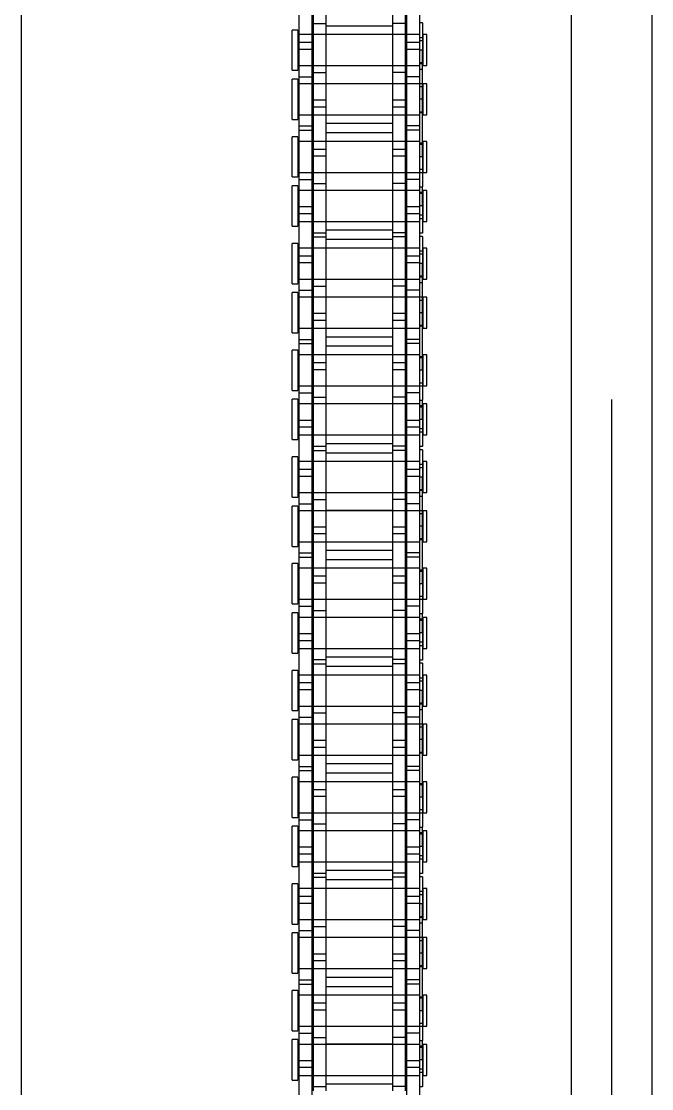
# Model space of a CAD drawing. Header units: metres. Extents: x 0 to 63075, y 0 to 44550.
# Drawn here: x 14109.2 to 14184.2, y 29965.3 to 30092.3 of the extents above; entities that cross this region are included whole.
import ezdxf

# ---------------------------------------------------------------- set-up
doc = ezdxf.new("R2010")
doc.units = ezdxf.units.M
doc.header["$LTSCALE"] = 75
doc.linetypes.add('HIDDEN2', pattern=[4.7625, 3.175, -1.5875])
for name, color, linetype in [('SDM', 7, 'Continuous'), ('SL4', 4, 'Continuous'), ('ST1', 7, 'HIDDEN2')]:
    doc.layers.add(name, color=color, linetype=linetype)

# ---------------------------------------------------------------- blocks, each defined once
blk = doc.blocks.new('A$Cb6dca9d5')
at = {"layer": 'SL4'}
for p, q in [((262.77, 2339.74), (262.77, 3664.71)), ((328.24, 2339.74), (328.24, 3664.71)), ((337.77, 3664.71), (337.77, 2339.74))]:
    blk.add_line(p, q, dxfattribs=at)
at = {"layer": 'ST1'}
for p, q in [((328.24, 2339.74), (328.24, 3664.71)), ((333, 3664.71), (333, 2339.74)), ((297.51, 3352.25), (297.51, 3358.6)), ((299.03, 3352.25), (299.03, 3358.6)), ((306.96, 3352.25), (306.96, 3358.6)), ((308.48, 3352.25), (308.48, 3358.6)), ((295.84, 3345.9), (295.84, 3355)), ((297.36, 3345.9), (297.36, 3355)), ((308.64, 3345.9), (308.64, 3355)), ((310.16, 3345.9), (310.16, 3355)), ((297.51, 3352.25), (299.03, 3352.25)), ((297.51, 3343.16), (297.51, 3352.25)), ((299.03, 3343.16), (299.03, 3352.25)), ((299.03, 3351.97), (306.96, 3351.97)), ((308.48, 3352.25), (306.96, 3352.25)), ((306.96, 3343.16), (306.96, 3352.25)), ((308.48, 3343.16), (308.48, 3352.25)), ((310.49, 3352.31), (310.16, 3352.31)), ((310.49, 3352.31), (310.49, 3349.08)), ((295, 3346.68), (295, 3351.47)), ((295.66, 3351.47), (295, 3351.47)), ((295.66, 3351.47), (295.66, 3346.68)), ((310.16, 3350.92), (295.66, 3350.92)), ((297.36, 3350.92), (295.84, 3350.92)), ((299.03, 3350.92), (297.51, 3350.92)), ((306.96, 3350.92), (299.03, 3350.92)), ((308.48, 3350.92), (306.96, 3350.92)), ((310.16, 3350.92), (308.64, 3350.92)), ((310.53, 3350.55), (310.16, 3350.55)), ((310.53, 3350.92), (310.53, 3347.23)), ((311, 3350.92), (310.53, 3350.92)), ((311, 3347.23), (311, 3350.92)), ((295.84, 3350.01), (297.36, 3350.01)), ((297.36, 3349.15), (295.84, 3349.15)), ((308.64, 3350.01), (310.16, 3350.01)), ((310.16, 3349.15), (308.64, 3349.15)), ((310.49, 3350.18), (310.16, 3350.18)), ((310.49, 3349.08), (310.16, 3349.08)), ((310.49, 3336.38), (310.49, 3349.08)), ((295, 3346.68), (295.66, 3346.68)), ((295.66, 3347.23), (310.16, 3347.23)), ((295.84, 3347.23), (297.36, 3347.23)), ((297.51, 3347.23), (299.03, 3347.23)), ((299.03, 3347.23), (306.96, 3347.23)), ((306.96, 3347.19), (299.03, 3347.19)), ((306.96, 3347.23), (308.48, 3347.23)), ((308.64, 3347.23), (310.16, 3347.23)), ((310.16, 3347.6), (310.53, 3347.6)), ((310.49, 3347.46), (310.16, 3347.46)), ((310.49, 3346.78), (310.16, 3346.78)), ((310.53, 3347.23), (311, 3347.23)), ((295, 3340.83), (295, 3345.63)), ((295.66, 3345.63), (295, 3345.63)), ((295.66, 3345.63), (295.66, 3340.83)), ((295.84, 3345.9), (297.36, 3345.9)), ((295.84, 3339.55), (295.84, 3345.9)), ((297.36, 3339.55), (297.36, 3345.9)), ((297.51, 3346.4), (299.03, 3346.4)), ((308.48, 3346.4), (306.96, 3346.4)), ((310.16, 3345.9), (308.64, 3345.9)), ((308.64, 3339.55), (308.64, 3345.9)), ((310.16, 3339.55), (310.16, 3345.9)), ((310.16, 3345.07), (295.66, 3345.07)), ((297.36, 3345.07), (295.84, 3345.07)), ((299.03, 3345.07), (297.51, 3345.07)), ((299.03, 3345.12), (306.96, 3345.12)), ((306.96, 3345.07), (299.03, 3345.07)), ((308.48, 3345.07), (306.96, 3345.07)), ((310.49, 3345.07), (308.64, 3345.07)), ((310.53, 3344.7), (310.16, 3344.7)), ((310.53, 3345.07), (310.53, 3341.38)), ((311, 3345.07), (310.53, 3345.07)), ((311, 3341.38), (311, 3345.07)), ((297.51, 3342.3), (297.51, 3343.16)), ((297.51, 3343.16), (299.03, 3343.16)), ((299.03, 3342.3), (299.03, 3343.16)), ((306.96, 3342.3), (306.96, 3343.16)), ((306.96, 3343.16), (308.48, 3343.16)), ((308.48, 3342.3), (308.48, 3343.16)), ((310.49, 3343.23), (310.16, 3343.23)), ((295.66, 3341.38), (310.16, 3341.38)), ((295.84, 3341.38), (297.36, 3341.38)), ((297.51, 3333.2), (297.51, 3342.3)), ((299.03, 3342.3), (297.51, 3342.3)), ((297.51, 3341.38), (299.03, 3341.38)), ((299.03, 3333.2), (299.03, 3342.3)), ((299.03, 3341.38), (306.96, 3341.38)), ((306.96, 3333.2), (306.96, 3342.3)), ((308.48, 3342.3), (306.96, 3342.3)), ((306.96, 3341.38), (308.48, 3341.38)), ((308.48, 3333.2), (308.48, 3342.3)), ((308.64, 3341.38), (310.16, 3341.38)), ((310.16, 3341.75), (310.53, 3341.75)), ((310.49, 3341.61), (310.16, 3341.61)), ((310.53, 3341.38), (311, 3341.38)), ((295, 3340.83), (295.66, 3340.83)), ((306.96, 3340.34), (299.03, 3340.34)), ((295.84, 3340.05), (297.36, 3340.05)), ((295.84, 3339.55), (297.36, 3339.55)), ((295.84, 3330.46), (295.84, 3339.55)), ((297.36, 3330.46), (297.36, 3339.55)), ((299.03, 3339.27), (306.96, 3339.27)), ((310.16, 3340.05), (308.64, 3340.05)), ((310.16, 3339.55), (308.64, 3339.55)), ((308.64, 3330.46), (308.64, 3339.55)), ((310.16, 3330.46), (310.16, 3339.55)), ((295, 3333.98), (295, 3338.77)), ((295.66, 3338.77), (295, 3338.77)), ((295.66, 3338.77), (295.66, 3333.98)), ((310.16, 3338.22), (295.66, 3338.22)), ((297.36, 3338.22), (295.84, 3338.22)), ((299.03, 3338.22), (297.51, 3338.22)), ((306.96, 3338.22), (299.03, 3338.22)), ((308.48, 3338.22), (306.96, 3338.22)), ((310.16, 3338.22), (308.64, 3338.22)), ((310.49, 3337.99), (310.16, 3337.99)), ((310.53, 3337.85), (310.16, 3337.85)), ((310.53, 3338.22), (310.53, 3334.53)), ((311, 3338.22), (310.53, 3338.22)), ((311, 3334.53), (311, 3338.22)), ((297.51, 3337.31), (299.03, 3337.31)), ((299.03, 3336.45), (297.51, 3336.45)), ((306.96, 3337.31), (308.48, 3337.31)), ((308.48, 3336.45), (306.96, 3336.45)), ((310.49, 3336.38), (310.16, 3336.38)), ((310.49, 3336.38), (310.49, 3332.82)), ((295, 3333.98), (295.66, 3333.98)), ((295.66, 3334.53), (310.16, 3334.53)), ((295.84, 3334.53), (297.36, 3334.53)), ((297.51, 3334.53), (299.03, 3334.53)), ((299.03, 3334.53), (306.96, 3334.53)), ((306.96, 3334.49), (299.03, 3334.49)), ((306.96, 3334.53), (308.48, 3334.53)), ((308.64, 3334.53), (310.49, 3334.53)), ((310.16, 3334.9), (310.53, 3334.9)), ((310.53, 3334.53), (311, 3334.53)), ((295, 3328.13), (295, 3332.93)), ((295.66, 3332.93), (295, 3332.93)), ((295.66, 3332.93), (295.66, 3328.13)), ((295.84, 3333.7), (297.36, 3333.7)), ((297.51, 3333.2), (299.03, 3333.2)), ((297.51, 3326.85), (297.51, 3333.2)), ((299.03, 3326.85), (299.03, 3333.2)), ((308.48, 3333.2), (306.96, 3333.2)), ((306.96, 3326.85), (306.96, 3333.2)), ((308.48, 3326.85), (308.48, 3333.2)), ((310.16, 3333.7), (308.64, 3333.7)), ((310.16, 3332.82), (310.49, 3332.82)), ((310.49, 3330.53), (310.49, 3332.82)), ((310.16, 3332.37), (295.66, 3332.37)), ((297.36, 3332.37), (295.84, 3332.37)), ((299.03, 3332.37), (297.51, 3332.37)), ((299.03, 3332.42), (306.96, 3332.42)), ((306.96, 3332.37), (299.03, 3332.37)), ((308.48, 3332.37), (306.96, 3332.37)), ((310.16, 3332.37), (308.64, 3332.37)), ((310.49, 3332.15), (310.16, 3332.15)), ((310.53, 3332), (310.16, 3332)), ((310.53, 3332.37), (310.53, 3328.68)), ((311, 3332.37), (310.53, 3332.37)), ((311, 3328.68), (311, 3332.37)), ((295.84, 3329.6), (295.84, 3330.46)), ((295.84, 3330.46), (297.36, 3330.46)), ((297.36, 3329.6), (297.36, 3330.46)), ((308.64, 3329.6), (308.64, 3330.46)), ((308.64, 3330.46), (310.16, 3330.46)), ((310.49, 3330.53), (310.16, 3330.53)), ((310.16, 3329.6), (310.16, 3330.46)), ((310.49, 3330.53), (310.49, 3327.3)), ((295.66, 3328.68), (310.16, 3328.68)), ((295.84, 3320.5), (295.84, 3329.6)), ((297.36, 3329.6), (295.84, 3329.6)), ((295.84, 3328.68), (297.36, 3328.68)), ((297.36, 3320.5), (297.36, 3329.6)), ((297.51, 3328.68), (299.03, 3328.68)), ((299.03, 3328.68), (306.96, 3328.68)), ((306.96, 3328.68), (308.48, 3328.68)), ((308.64, 3320.5), (308.64, 3329.6)), ((310.16, 3329.6), (308.64, 3329.6)), ((308.64, 3328.68), (310.16, 3328.68)), ((310.16, 3320.5), (310.16, 3329.6)), ((310.49, 3329.42), (310.16, 3329.42)), ((310.16, 3329.05), (310.53, 3329.05)), ((310.53, 3328.68), (311, 3328.68)), ((295, 3328.13), (295.66, 3328.13)), ((306.96, 3327.64), (299.03, 3327.64)), ((297.51, 3327.35), (299.03, 3327.35)), ((297.51, 3326.85), (299.03, 3326.85)), ((297.51, 3317.76), (297.51, 3326.85)), ((299.03, 3317.76), (299.03, 3326.85)), ((299.03, 3326.57), (306.96, 3326.57)), ((308.48, 3327.35), (306.96, 3327.35)), ((308.48, 3326.85), (306.96, 3326.85)), ((306.96, 3317.76), (306.96, 3326.85)), ((308.48, 3317.76), (308.48, 3326.85)), ((310.49, 3327.3), (310.16, 3327.3)), ((310.49, 3326.91), (310.16, 3326.91)), ((310.49, 3326.91), (310.49, 3323.68)), ((295, 3321.28), (295, 3326.07)), ((295.66, 3326.07), (295, 3326.07)), ((295.66, 3326.07), (295.66, 3321.28)), ((310.16, 3325.52), (295.66, 3325.52)), ((297.36, 3325.52), (295.84, 3325.52)), ((299.03, 3325.52), (297.51, 3325.52)), ((306.96, 3325.52), (299.03, 3325.52)), ((308.48, 3325.52), (306.96, 3325.52)), ((310.16, 3325.52), (308.64, 3325.52)), ((310.53, 3325.15), (310.16, 3325.15)), ((310.53, 3325.52), (310.53, 3321.83)), ((311, 3325.52), (310.53, 3325.52)), ((311, 3321.83), (311, 3325.52)), ((295.84, 3324.61), (297.36, 3324.61)), ((297.36, 3323.75), (295.84, 3323.75)), ((308.64, 3324.61), (310.16, 3324.61)), ((310.16, 3323.75), (308.64, 3323.75)), ((310.49, 3324.78), (310.16, 3324.78)), ((310.49, 3323.68), (310.16, 3323.68)), ((310.49, 3310.98), (310.49, 3323.68)), ((295, 3321.28), (295.66, 3321.28)), ((295.66, 3321.83), (310.16, 3321.83)), ((295.84, 3321.83), (297.36, 3321.83)), ((297.51, 3321.83), (299.03, 3321.83)), ((299.03, 3321.83), (306.96, 3321.83)), ((306.96, 3321.79), (299.03, 3321.79)), ((306.96, 3321.83), (308.48, 3321.83)), ((308.64, 3321.83), (310.16, 3321.83)), ((310.16, 3322.2), (310.53, 3322.2)), ((310.49, 3322.06), (310.16, 3322.06)), ((310.49, 3321.38), (310.16, 3321.38)), ((310.53, 3321.83), (311, 3321.83)), ((295, 3315.43), (295, 3320.23)), ((295.66, 3320.23), (295, 3320.23)), ((295.66, 3320.23), (295.66, 3315.43)), ((295.84, 3320.5), (297.36, 3320.5)), ((295.84, 3314.15), (295.84, 3320.5)), ((297.36, 3314.15), (297.36, 3320.5)), ((297.51, 3321), (299.03, 3321)), ((308.48, 3321), (306.96, 3321)), ((310.16, 3320.5), (308.64, 3320.5)), ((308.64, 3314.15), (308.64, 3320.5)), ((310.16, 3314.15), (310.16, 3320.5)), ((310.16, 3319.67), (295.66, 3319.67)), ((297.36, 3319.67), (295.84, 3319.67)), ((299.03, 3319.67), (297.51, 3319.67)), ((299.03, 3319.72), (306.96, 3319.72)), ((306.96, 3319.67), (299.03, 3319.67)), ((308.48, 3319.67), (306.96, 3319.67)), ((310.49, 3319.67), (308.64, 3319.67)), ((310.53, 3319.3), (310.16, 3319.3)), ((310.53, 3319.67), (310.53, 3315.98)), ((311, 3319.67), (310.53, 3319.67)), ((311, 3315.98), (311, 3319.67)), ((297.51, 3316.9), (297.51, 3317.76)), ((297.51, 3317.76), (299.03, 3317.76)), ((299.03, 3316.9), (299.03, 3317.76)), ((306.96, 3316.9), (306.96, 3317.76)), ((306.96, 3317.76), (308.48, 3317.76)), ((308.48, 3316.9), (308.48, 3317.76)), ((310.49, 3317.83), (310.16, 3317.83)), ((295.66, 3315.98), (310.16, 3315.98)), ((295.84, 3315.98), (297.36, 3315.98)), ((297.51, 3307.8), (297.51, 3316.9)), ((299.03, 3316.9), (297.51, 3316.9)), ((297.51, 3315.98), (299.03, 3315.98)), ((299.03, 3307.8), (299.03, 3316.9)), ((299.03, 3315.98), (306.96, 3315.98)), ((306.96, 3307.8), (306.96, 3316.9)), ((308.48, 3316.9), (306.96, 3316.9)), ((306.96, 3315.98), (308.48, 3315.98)), ((308.48, 3307.8), (308.48, 3316.9)), ((308.64, 3315.98), (310.16, 3315.98)), ((310.16, 3316.35), (310.53, 3316.35)), ((310.49, 3316.21), (310.16, 3316.21)), ((310.53, 3315.98), (311, 3315.98)), ((295, 3315.43), (295.66, 3315.43)), ((306.96, 3314.94), (299.03, 3314.94)), ((295.84, 3314.65), (297.36, 3314.65)), ((295.84, 3314.15), (297.36, 3314.15)), ((295.84, 3305.06), (295.84, 3314.15)), ((297.36, 3305.06), (297.36, 3314.15)), ((299.03, 3313.87), (306.96, 3313.87)), ((310.16, 3314.65), (308.64, 3314.65)), ((310.16, 3314.15), (308.64, 3314.15)), ((308.64, 3305.06), (308.64, 3314.15)), ((310.16, 3305.06), (310.16, 3314.15)), ((295, 3308.58), (295, 3313.37)), ((295.66, 3313.37), (295, 3313.37)), ((295.66, 3313.37), (295.66, 3308.58)), ((310.16, 3312.82), (295.66, 3312.82)), ((297.36, 3312.82), (295.84, 3312.82)), ((299.03, 3312.82), (297.51, 3312.82)), ((306.96, 3312.82), (299.03, 3312.82)), ((308.48, 3312.82), (306.96, 3312.82)), ((310.16, 3312.82), (308.64, 3312.82)), ((310.49, 3312.59), (310.16, 3312.59)), ((310.53, 3312.45), (310.16, 3312.45)), ((310.53, 3312.82), (310.53, 3309.13)), ((311, 3312.82), (310.53, 3312.82)), ((311, 3309.13), (311, 3312.82)), ((297.51, 3311.91), (299.03, 3311.91)), ((299.03, 3311.05), (297.51, 3311.05)), ((306.96, 3311.91), (308.48, 3311.91)), ((308.48, 3311.05), (306.96, 3311.05)), ((310.49, 3310.98), (310.16, 3310.98)), ((310.49, 3310.98), (310.49, 3307.42)), ((295, 3308.58), (295.66, 3308.58)), ((295.66, 3309.13), (310.16, 3309.13)), ((295.84, 3309.13), (297.36, 3309.13)), ((297.51, 3309.13), (299.03, 3309.13)), ((299.03, 3309.13), (306.96, 3309.13)), ((306.96, 3309.09), (299.03, 3309.09)), ((306.96, 3309.13), (308.48, 3309.13)), ((308.64, 3309.13), (310.49, 3309.13)), ((310.16, 3309.5), (310.53, 3309.5)), ((310.53, 3309.13), (311, 3309.13)), ((295, 3302.73), (295, 3307.53)), ((295.66, 3307.53), (295, 3307.53)), ((295.66, 3307.53), (295.66, 3302.73)), ((295.84, 3308.3), (297.36, 3308.3)), ((297.51, 3307.8), (299.03, 3307.8)), ((297.51, 3301.45), (297.51, 3307.8)), ((299.03, 3301.45), (299.03, 3307.8)), ((308.48, 3307.8), (306.96, 3307.8)), ((306.96, 3301.45), (306.96, 3307.8)), ((308.48, 3301.45), (308.48, 3307.8)), ((310.16, 3308.3), (308.64, 3308.3)), ((310.16, 3307.42), (310.49, 3307.42)), ((310.49, 3305.13), (310.49, 3307.42)), ((310.16, 3306.97), (295.66, 3306.97)), ((297.36, 3306.97), (295.84, 3306.97)), ((299.03, 3306.97), (297.51, 3306.97)), ((299.03, 3307.02), (306.96, 3307.02)), ((306.96, 3306.97), (299.03, 3306.97)), ((308.48, 3306.97), (306.96, 3306.97)), ((310.16, 3306.97), (308.64, 3306.97)), ((310.49, 3306.75), (310.16, 3306.75)), ((310.53, 3306.6), (310.16, 3306.6)), ((310.53, 3306.97), (310.53, 3303.28)), ((311, 3306.97), (310.53, 3306.97)), ((311, 3303.28), (311, 3306.97)), ((295.84, 3304.2), (295.84, 3305.06)), ((295.84, 3305.06), (297.36, 3305.06)), ((297.36, 3304.2), (297.36, 3305.06)), ((308.64, 3304.2), (308.64, 3305.06)), ((308.64, 3305.06), (310.16, 3305.06)), ((310.49, 3305.13), (310.16, 3305.13)), ((310.16, 3304.2), (310.16, 3305.06)), ((310.49, 3305.13), (310.49, 3301.9)), ((295.66, 3303.28), (310.16, 3303.28)), ((295.84, 3295.1), (295.84, 3304.2)), ((297.36, 3304.2), (295.84, 3304.2)), ((295.84, 3303.28), (297.36, 3303.28)), ((297.36, 3295.1), (297.36, 3304.2)), ((297.51, 3303.28), (299.03, 3303.28)), ((299.03, 3303.28), (306.96, 3303.28)), ((306.96, 3303.28), (308.48, 3303.28)), ((308.64, 3295.1), (308.64, 3304.2)), ((310.16, 3304.2), (308.64, 3304.2)), ((308.64, 3303.28), (310.16, 3303.28)), ((310.16, 3295.1), (310.16, 3304.2)), ((310.49, 3304.02), (310.16, 3304.02)), ((310.16, 3303.65), (310.53, 3303.65)), ((310.53, 3303.28), (311, 3303.28)), ((295, 3302.73), (295.66, 3302.73)), ((306.96, 3302.24), (299.03, 3302.24)), ((297.51, 3301.95), (299.03, 3301.95)), ((297.51, 3301.45), (299.03, 3301.45)), ((297.51, 3292.36), (297.51, 3301.45)), ((299.03, 3292.36), (299.03, 3301.45)), ((299.03, 3301.17), (306.96, 3301.17)), ((308.48, 3301.95), (306.96, 3301.95)), ((308.48, 3301.45), (306.96, 3301.45)), ((306.96, 3292.36), (306.96, 3301.45)), ((308.48, 3292.36), (308.48, 3301.45)), ((310.49, 3301.9), (310.16, 3301.9)), ((310.49, 3301.51), (310.16, 3301.51)), ((310.49, 3301.51), (310.49, 3298.28)), ((295, 3295.88), (295, 3300.67)), ((295.66, 3300.67), (295, 3300.67)), ((295.66, 3300.67), (295.66, 3295.88)), ((310.16, 3300.12), (295.66, 3300.12)), ((297.36, 3300.12), (295.84, 3300.12)), ((299.03, 3300.12), (297.51, 3300.12)), ((306.96, 3300.12), (299.03, 3300.12)), ((308.48, 3300.12), (306.96, 3300.12)), ((310.16, 3300.12), (308.64, 3300.12)), ((310.53, 3299.75), (310.16, 3299.75)), ((310.53, 3300.12), (310.53, 3296.43)), ((311, 3300.12), (310.53, 3300.12)), ((311, 3296.43), (311, 3300.12)), ((295.84, 3299.21), (297.36, 3299.21)), ((297.36, 3298.35), (295.84, 3298.35)), ((308.64, 3299.21), (310.16, 3299.21)), ((310.16, 3298.35), (308.64, 3298.35)), ((310.49, 3299.38), (310.16, 3299.38)), ((310.49, 3298.28), (310.16, 3298.28)), ((310.49, 3285.58), (310.49, 3298.28)), ((295, 3295.88), (295.66, 3295.88)), ((295.66, 3296.43), (310.16, 3296.43)), ((295.84, 3296.43), (297.36, 3296.43)), ((297.51, 3296.43), (299.03, 3296.43)), ((299.03, 3296.43), (306.96, 3296.43)), ((306.96, 3296.39), (299.03, 3296.39)), ((306.96, 3296.43), (308.48, 3296.43)), ((308.64, 3296.43), (310.16, 3296.43)), ((310.16, 3296.8), (310.53, 3296.8)), ((310.49, 3296.66), (310.16, 3296.66)), ((310.49, 3295.98), (310.16, 3295.98)), ((310.53, 3296.43), (311, 3296.43)), ((295, 3290.03), (295, 3294.83)), ((295.66, 3294.83), (295, 3294.83)), ((295.66, 3294.83), (295.66, 3290.03)), ((295.84, 3295.1), (297.36, 3295.1)), ((295.84, 3288.75), (295.84, 3295.1)), ((297.36, 3288.75), (297.36, 3295.1)), ((297.51, 3295.6), (299.03, 3295.6)), ((308.48, 3295.6), (306.96, 3295.6)), ((310.16, 3295.1), (308.64, 3295.1)), ((308.64, 3288.75), (308.64, 3295.1)), ((310.16, 3288.75), (310.16, 3295.1)), ((310.16, 3294.27), (295.66, 3294.27)), ((297.36, 3294.27), (295.84, 3294.27)), ((299.03, 3294.27), (297.51, 3294.27)), ((299.03, 3294.32), (306.96, 3294.32)), ((306.96, 3294.27), (299.03, 3294.27)), ((308.48, 3294.27), (306.96, 3294.27)), ((310.49, 3294.27), (308.64, 3294.27)), ((310.53, 3293.9), (310.16, 3293.9)), ((310.53, 3294.27), (310.53, 3290.58)), ((311, 3294.27), (310.53, 3294.27)), ((311, 3290.58), (311, 3294.27)), ((297.51, 3291.5), (297.51, 3292.36)), ((297.51, 3292.36), (299.03, 3292.36)), ((299.03, 3291.5), (299.03, 3292.36)), ((306.96, 3291.5), (306.96, 3292.36)), ((306.96, 3292.36), (308.48, 3292.36)), ((308.48, 3291.5), (308.48, 3292.36)), ((310.49, 3292.43), (310.16, 3292.43)), ((295.66, 3290.58), (310.16, 3290.58)), ((295.84, 3290.58), (297.36, 3290.58)), ((297.51, 3282.4), (297.51, 3291.5)), ((299.03, 3291.5), (297.51, 3291.5)), ((297.51, 3290.58), (299.03, 3290.58)), ((299.03, 3282.4), (299.03, 3291.5)), ((299.03, 3290.58), (306.96, 3290.58)), ((306.96, 3282.4), (306.96, 3291.5)), ((308.48, 3291.5), (306.96, 3291.5)), ((306.96, 3290.58), (308.48, 3290.58)), ((308.48, 3282.4), (308.48, 3291.5)), ((308.64, 3290.58), (310.16, 3290.58)), ((310.16, 3290.95), (310.53, 3290.95)), ((310.49, 3290.81), (310.16, 3290.81)), ((310.53, 3290.58), (311, 3290.58)), ((295, 3290.03), (295.66, 3290.03)), ((306.96, 3289.54), (299.03, 3289.54)), ((295.84, 3289.25), (297.36, 3289.25)), ((295.84, 3288.75), (297.36, 3288.75)), ((295.84, 3279.66), (295.84, 3288.75)), ((297.36, 3279.66), (297.36, 3288.75)), ((299.03, 3288.47), (306.96, 3288.47)), ((310.16, 3289.25), (308.64, 3289.25)), ((310.16, 3288.75), (308.64, 3288.75)), ((308.64, 3279.66), (308.64, 3288.75)), ((310.16, 3279.66), (310.16, 3288.75)), ((295, 3283.18), (295, 3287.97)), ((295.66, 3287.97), (295, 3287.97)), ((295.66, 3287.97), (295.66, 3283.18)), ((310.16, 3287.42), (295.66, 3287.42)), ((297.36, 3287.42), (295.84, 3287.42)), ((299.03, 3287.42), (297.51, 3287.42)), ((306.96, 3287.42), (299.03, 3287.42)), ((308.48, 3287.42), (306.96, 3287.42)), ((310.16, 3287.42), (308.64, 3287.42)), ((310.49, 3287.19), (310.16, 3287.19)), ((310.53, 3287.05), (310.16, 3287.05)), ((310.53, 3287.42), (310.53, 3283.73)), ((311, 3287.42), (310.53, 3287.42)), ((311, 3283.73), (311, 3287.42)), ((297.51, 3286.51), (299.03, 3286.51)), ((299.03, 3285.65), (297.51, 3285.65)), ((306.96, 3286.51), (308.48, 3286.51)), ((308.48, 3285.65), (306.96, 3285.65)), ((310.49, 3285.58), (310.16, 3285.58)), ((310.49, 3285.58), (310.49, 3282.02)), ((295, 3283.18), (295.66, 3283.18)), ((295.66, 3283.73), (310.16, 3283.73)), ((295.84, 3283.73), (297.36, 3283.73)), ((297.51, 3283.73), (299.03, 3283.73)), ((299.03, 3283.73), (306.96, 3283.73)), ((306.96, 3283.69), (299.03, 3283.69)), ((306.96, 3283.73), (308.48, 3283.73)), ((308.64, 3283.73), (310.49, 3283.73)), ((310.16, 3284.1), (310.53, 3284.1)), ((310.53, 3283.73), (311, 3283.73)), ((295, 3277.33), (295, 3282.13)), ((295.66, 3282.13), (295, 3282.13)), ((295.66, 3282.13), (295.66, 3277.33)), ((295.84, 3282.9), (297.36, 3282.9)), ((297.51, 3282.4), (299.03, 3282.4)), ((297.51, 3276.05), (297.51, 3282.4)), ((299.03, 3276.05), (299.03, 3282.4)), ((308.48, 3282.4), (306.96, 3282.4)), ((306.96, 3276.05), (306.96, 3282.4)), ((308.48, 3276.05), (308.48, 3282.4)), ((310.16, 3282.9), (308.64, 3282.9)), ((310.16, 3282.02), (310.49, 3282.02)), ((310.49, 3279.73), (310.49, 3282.02)), ((310.16, 3281.57), (295.66, 3281.57)), ((297.36, 3281.57), (295.84, 3281.57)), ((299.03, 3281.57), (297.51, 3281.57)), ((299.03, 3281.62), (306.96, 3281.62)), ((306.96, 3281.57), (299.03, 3281.57)), ((308.48, 3281.57), (306.96, 3281.57)), ((310.16, 3281.57), (308.64, 3281.57)), ((310.49, 3281.35), (310.16, 3281.35)), ((310.53, 3281.2), (310.16, 3281.2)), ((310.53, 3281.57), (310.53, 3277.88)), ((311, 3281.57), (310.53, 3281.57)), ((311, 3277.88), (311, 3281.57)), ((295.84, 3278.8), (295.84, 3279.66)), ((295.84, 3279.66), (297.36, 3279.66)), ((297.36, 3278.8), (297.36, 3279.66)), ((308.64, 3278.8), (308.64, 3279.66)), ((308.64, 3279.66), (310.16, 3279.66)), ((310.49, 3279.73), (310.16, 3279.73)), ((310.16, 3278.8), (310.16, 3279.66)), ((310.49, 3279.73), (310.49, 3276.5)), ((295.66, 3277.88), (310.16, 3277.88)), ((295.84, 3269.7), (295.84, 3278.8)), ((297.36, 3278.8), (295.84, 3278.8)), ((295.84, 3277.88), (297.36, 3277.88)), ((297.36, 3269.7), (297.36, 3278.8)), ((297.51, 3277.88), (299.03, 3277.88)), ((299.03, 3277.88), (306.96, 3277.88)), ((306.96, 3277.88), (308.48, 3277.88)), ((308.64, 3269.7), (308.64, 3278.8)), ((310.16, 3278.8), (308.64, 3278.8)), ((308.64, 3277.88), (310.16, 3277.88)), ((310.16, 3269.7), (310.16, 3278.8)), ((310.49, 3278.62), (310.16, 3278.62)), ((310.16, 3278.25), (310.53, 3278.25)), ((310.53, 3277.88), (311, 3277.88)), ((295, 3277.33), (295.66, 3277.33)), ((306.96, 3276.84), (299.03, 3276.84)), ((297.51, 3276.55), (299.03, 3276.55)), ((297.51, 3276.05), (299.03, 3276.05)), ((297.51, 3266.96), (297.51, 3276.05)), ((299.03, 3266.96), (299.03, 3276.05)), ((299.03, 3275.77), (306.96, 3275.77)), ((308.48, 3276.55), (306.96, 3276.55)), ((308.48, 3276.05), (306.96, 3276.05)), ((306.96, 3266.96), (306.96, 3276.05)), ((308.48, 3266.96), (308.48, 3276.05)), ((310.49, 3276.5), (310.16, 3276.5)), ((310.49, 3276.11), (310.16, 3276.11)), ((310.49, 3276.11), (310.49, 3272.88)), ((295, 3270.48), (295, 3275.27)), ((295.66, 3275.27), (295, 3275.27)), ((295.66, 3275.27), (295.66, 3270.48)), ((310.16, 3274.72), (295.66, 3274.72)), ((297.36, 3274.72), (295.84, 3274.72)), ((299.03, 3274.72), (297.51, 3274.72)), ((306.96, 3274.72), (299.03, 3274.72)), ((308.48, 3274.72), (306.96, 3274.72)), ((310.16, 3274.72), (308.64, 3274.72)), ((310.53, 3274.35), (310.16, 3274.35)), ((310.53, 3274.72), (310.53, 3271.03)), ((311, 3274.72), (310.53, 3274.72)), ((311, 3271.03), (311, 3274.72)), ((295.84, 3273.81), (297.36, 3273.81)), ((297.36, 3272.95), (295.84, 3272.95)), ((308.64, 3273.81), (310.16, 3273.81)), ((310.16, 3272.95), (308.64, 3272.95)), ((310.49, 3273.98), (310.16, 3273.98)), ((310.49, 3272.88), (310.16, 3272.88)), ((310.49, 3260.18), (310.49, 3272.88)), ((295, 3270.48), (295.66, 3270.48)), ((295.66, 3271.03), (310.16, 3271.03)), ((295.84, 3271.03), (297.36, 3271.03)), ((297.51, 3271.03), (299.03, 3271.03)), ((299.03, 3271.03), (306.96, 3271.03)), ((306.96, 3270.99), (299.03, 3270.99)), ((306.96, 3271.03), (308.48, 3271.03)), ((308.64, 3271.03), (310.16, 3271.03)), ((310.16, 3271.4), (310.53, 3271.4)), ((310.49, 3271.26), (310.16, 3271.26)), ((310.49, 3270.58), (310.16, 3270.58)), ((310.53, 3271.03), (311, 3271.03)), ((295, 3264.63), (295, 3269.43)), ((295.66, 3269.43), (295, 3269.43)), ((295.66, 3269.43), (295.66, 3264.63)), ((295.84, 3269.7), (297.36, 3269.7)), ((295.84, 3263.35), (295.84, 3269.7)), ((297.36, 3263.35), (297.36, 3269.7)), ((297.51, 3270.2), (299.03, 3270.2)), ((308.48, 3270.2), (306.96, 3270.2)), ((310.16, 3269.7), (308.64, 3269.7)), ((308.64, 3263.35), (308.64, 3269.7)), ((310.16, 3263.35), (310.16, 3269.7)), ((310.16, 3268.87), (295.66, 3268.87)), ((297.36, 3268.87), (295.84, 3268.87)), ((299.03, 3268.87), (297.51, 3268.87)), ((299.03, 3268.92), (306.96, 3268.92)), ((306.96, 3268.87), (299.03, 3268.87)), ((308.48, 3268.87), (306.96, 3268.87)), ((310.49, 3268.87), (308.64, 3268.87)), ((310.53, 3268.5), (310.16, 3268.5)), ((310.53, 3268.87), (310.53, 3265.18)), ((311, 3268.87), (310.53, 3268.87)), ((311, 3265.18), (311, 3268.87)), ((297.51, 3266.1), (297.51, 3266.96)), ((297.51, 3266.96), (299.03, 3266.96)), ((299.03, 3266.1), (299.03, 3266.96)), ((306.96, 3266.1), (306.96, 3266.96)), ((306.96, 3266.96), (308.48, 3266.96)), ((308.48, 3266.1), (308.48, 3266.96)), ((310.49, 3267.03), (310.16, 3267.03)), ((295.66, 3265.18), (310.16, 3265.18)), ((295.84, 3265.18), (297.36, 3265.18)), ((297.51, 3257), (297.51, 3266.1)), ((299.03, 3266.1), (297.51, 3266.1)), ((297.51, 3265.18), (299.03, 3265.18)), ((299.03, 3257), (299.03, 3266.1)), ((299.03, 3265.18), (306.96, 3265.18)), ((306.96, 3257), (306.96, 3266.1)), ((308.48, 3266.1), (306.96, 3266.1)), ((306.96, 3265.18), (308.48, 3265.18)), ((308.48, 3257), (308.48, 3266.1)), ((308.64, 3265.18), (310.16, 3265.18)), ((310.16, 3265.55), (310.53, 3265.55)), ((310.49, 3265.41), (310.16, 3265.41)), ((310.53, 3265.18), (311, 3265.18)), ((295, 3264.63), (295.66, 3264.63)), ((306.96, 3264.14), (299.03, 3264.14)), ((295.84, 3263.85), (297.36, 3263.85)), ((295.84, 3263.35), (297.36, 3263.35)), ((295.84, 3254.26), (295.84, 3263.35)), ((297.36, 3254.26), (297.36, 3263.35)), ((299.03, 3263.07), (306.96, 3263.07)), ((310.16, 3263.85), (308.64, 3263.85)), ((310.16, 3263.35), (308.64, 3263.35)), ((308.64, 3254.26), (308.64, 3263.35)), ((310.16, 3254.26), (310.16, 3263.35)), ((295, 3257.78), (295, 3262.57)), ((295.66, 3262.57), (295, 3262.57)), ((295.66, 3262.57), (295.66, 3257.78)), ((310.16, 3262.02), (295.66, 3262.02)), ((297.36, 3262.02), (295.84, 3262.02)), ((299.03, 3262.02), (297.51, 3262.02)), ((306.96, 3262.02), (299.03, 3262.02)), ((308.48, 3262.02), (306.96, 3262.02)), ((310.16, 3262.02), (308.64, 3262.02)), ((310.49, 3261.79), (310.16, 3261.79)), ((310.53, 3261.65), (310.16, 3261.65)), ((310.53, 3262.02), (310.53, 3258.33)), ((311, 3262.02), (310.53, 3262.02)), ((311, 3258.33), (311, 3262.02)), ((297.51, 3261.11), (299.03, 3261.11)), ((299.03, 3260.25), (297.51, 3260.25)), ((306.96, 3261.11), (308.48, 3261.11)), ((308.48, 3260.25), (306.96, 3260.25)), ((310.49, 3260.18), (310.16, 3260.18)), ((310.49, 3260.18), (310.49, 3256.62)), ((295, 3257.78), (295.66, 3257.78)), ((295.66, 3258.33), (310.16, 3258.33)), ((295.84, 3258.33), (297.36, 3258.33)), ((297.51, 3258.33), (299.03, 3258.33)), ((299.03, 3258.33), (306.96, 3258.33)), ((306.96, 3258.29), (299.03, 3258.29)), ((306.96, 3258.33), (308.48, 3258.33)), ((308.64, 3258.33), (310.49, 3258.33)), ((310.16, 3258.7), (310.53, 3258.7)), ((310.53, 3258.33), (311, 3258.33)), ((295, 3251.93), (295, 3256.73)), ((295.66, 3256.73), (295, 3256.73)), ((295.66, 3256.73), (295.66, 3251.93)), ((295.84, 3257.5), (297.36, 3257.5)), ((297.51, 3257), (299.03, 3257)), ((297.51, 3250.65), (297.51, 3257)), ((299.03, 3250.65), (299.03, 3257)), ((308.48, 3257), (306.96, 3257)), ((306.96, 3250.65), (306.96, 3257)), ((308.48, 3250.65), (308.48, 3257)), ((310.16, 3257.5), (308.64, 3257.5)), ((310.16, 3256.62), (310.49, 3256.62)), ((310.49, 3254.33), (310.49, 3256.62)), ((310.16, 3256.17), (295.66, 3256.17)), ((297.36, 3256.17), (295.84, 3256.17)), ((299.03, 3256.17), (297.51, 3256.17)), ((299.03, 3256.22), (306.96, 3256.22)), ((306.96, 3256.17), (299.03, 3256.17)), ((308.48, 3256.17), (306.96, 3256.17)), ((310.16, 3256.17), (308.64, 3256.17)), ((310.49, 3255.95), (310.16, 3255.95)), ((310.53, 3255.8), (310.16, 3255.8)), ((310.53, 3256.17), (310.53, 3252.48)), ((311, 3256.17), (310.53, 3256.17)), ((311, 3252.48), (311, 3256.17)), ((295.84, 3253.4), (295.84, 3254.26)), ((295.84, 3254.26), (297.36, 3254.26)), ((297.36, 3253.4), (297.36, 3254.26)), ((308.64, 3253.4), (308.64, 3254.26)), ((308.64, 3254.26), (310.16, 3254.26)), ((310.49, 3254.33), (310.16, 3254.33)), ((310.16, 3253.4), (310.16, 3254.26)), ((310.49, 3254.33), (310.49, 3251.1)), ((295.66, 3252.48), (310.16, 3252.48)), ((295.84, 3244.3), (295.84, 3253.4)), ((297.36, 3253.4), (295.84, 3253.4)), ((295.84, 3252.48), (297.36, 3252.48)), ((297.36, 3244.3), (297.36, 3253.4)), ((297.51, 3252.48), (299.03, 3252.48)), ((299.03, 3252.48), (306.96, 3252.48)), ((306.96, 3252.48), (308.48, 3252.48)), ((308.64, 3244.3), (308.64, 3253.4)), ((310.16, 3253.4), (308.64, 3253.4)), ((308.64, 3252.48), (310.16, 3252.48)), ((310.16, 3244.3), (310.16, 3253.4)), ((310.49, 3253.22), (310.16, 3253.22)), ((310.16, 3252.85), (310.53, 3252.85)), ((310.53, 3252.48), (311, 3252.48)), ((295, 3251.93), (295.66, 3251.93)), ((306.96, 3251.44), (299.03, 3251.44)), ((297.51, 3251.15), (299.03, 3251.15)), ((297.51, 3250.65), (299.03, 3250.65)), ((297.51, 3241.56), (297.51, 3250.65)), ((299.03, 3241.56), (299.03, 3250.65)), ((299.03, 3250.37), (306.96, 3250.37)), ((308.48, 3251.15), (306.96, 3251.15)), ((308.48, 3250.65), (306.96, 3250.65)), ((306.96, 3241.56), (306.96, 3250.65)), ((308.48, 3241.56), (308.48, 3250.65)), ((310.49, 3251.1), (310.16, 3251.1)), ((310.49, 3250.71), (310.16, 3250.71)), ((310.49, 3250.71), (310.49, 3247.48)), ((295, 3245.08), (295, 3249.87)), ((295.66, 3249.87), (295, 3249.87)), ((295.66, 3249.87), (295.66, 3245.08)), ((310.16, 3249.32), (295.66, 3249.32)), ((297.36, 3249.32), (295.84, 3249.32)), ((299.03, 3249.32), (297.51, 3249.32)), ((306.96, 3249.32), (299.03, 3249.32)), ((308.48, 3249.32), (306.96, 3249.32)), ((310.16, 3249.32), (308.64, 3249.32)), ((310.53, 3248.95), (310.16, 3248.95)), ((310.53, 3249.32), (310.53, 3245.63)), ((311, 3249.32), (310.53, 3249.32)), ((311, 3245.63), (311, 3249.32)), ((295.84, 3248.41), (297.36, 3248.41)), ((297.36, 3247.55), (295.84, 3247.55)), ((308.64, 3248.41), (310.16, 3248.41)), ((310.16, 3247.55), (308.64, 3247.55)), ((310.49, 3248.58), (310.16, 3248.58)), ((310.49, 3247.48), (310.16, 3247.48)), ((310.49, 3234.78), (310.49, 3247.48)), ((295, 3245.08), (295.66, 3245.08)), ((295.66, 3245.63), (310.16, 3245.63)), ((295.84, 3245.63), (297.36, 3245.63)), ((297.51, 3245.63), (299.03, 3245.63)), ((299.03, 3245.63), (306.96, 3245.63)), ((306.96, 3245.59), (299.03, 3245.59)), ((306.96, 3245.63), (308.48, 3245.63)), ((308.64, 3245.63), (310.16, 3245.63)), ((310.16, 3246), (310.53, 3246)), ((310.49, 3245.86), (310.16, 3245.86)), ((310.49, 3245.18), (310.16, 3245.18)), ((310.53, 3245.63), (311, 3245.63)), ((295, 3239.23), (295, 3244.03)), ((295.66, 3244.03), (295, 3244.03)), ((295.66, 3244.03), (295.66, 3239.23)), ((295.84, 3244.3), (297.36, 3244.3)), ((295.84, 3237.95), (295.84, 3244.3)), ((297.36, 3237.95), (297.36, 3244.3)), ((297.51, 3244.8), (299.03, 3244.8)), ((308.48, 3244.8), (306.96, 3244.8)), ((310.16, 3244.3), (308.64, 3244.3)), ((308.64, 3237.95), (308.64, 3244.3)), ((310.16, 3237.95), (310.16, 3244.3)), ((310.16, 3243.47), (295.66, 3243.47)), ((297.36, 3243.47), (295.84, 3243.47)), ((299.03, 3243.47), (297.51, 3243.47)), ((299.03, 3243.52), (306.96, 3243.52)), ((306.96, 3243.47), (299.03, 3243.47)), ((308.48, 3243.47), (306.96, 3243.47)), ((310.49, 3243.47), (308.64, 3243.47)), ((310.53, 3243.1), (310.16, 3243.1)), ((310.53, 3243.47), (310.53, 3239.78)), ((311, 3243.47), (310.53, 3243.47)), ((311, 3239.78), (311, 3243.47)), ((297.51, 3240.7), (297.51, 3241.56)), ((297.51, 3241.56), (299.03, 3241.56)), ((299.03, 3240.7), (299.03, 3241.56)), ((306.96, 3240.7), (306.96, 3241.56)), ((306.96, 3241.56), (308.48, 3241.56)), ((308.48, 3240.7), (308.48, 3241.56)), ((310.49, 3241.63), (310.16, 3241.63)), ((295.66, 3239.78), (310.16, 3239.78)), ((295.84, 3239.78), (297.36, 3239.78)), ((297.51, 3231.6), (297.51, 3240.7)), ((299.03, 3240.7), (297.51, 3240.7)), ((297.51, 3239.78), (299.03, 3239.78)), ((299.03, 3231.6), (299.03, 3240.7)), ((299.03, 3239.78), (306.96, 3239.78)), ((306.96, 3231.6), (306.96, 3240.7)), ((308.48, 3240.7), (306.96, 3240.7)), ((306.96, 3239.78), (308.48, 3239.78)), ((308.48, 3231.6), (308.48, 3240.7)), ((308.64, 3239.78), (310.16, 3239.78)), ((310.16, 3240.15), (310.53, 3240.15)), ((310.49, 3240.01), (310.16, 3240.01)), ((310.53, 3239.78), (311, 3239.78)), ((295, 3239.23), (295.66, 3239.23)), ((306.96, 3238.74), (299.03, 3238.74)), ((295.84, 3238.45), (297.36, 3238.45)), ((295.84, 3237.95), (297.36, 3237.95)), ((295.84, 3228.86), (295.84, 3237.95)), ((297.36, 3228.86), (297.36, 3237.95)), ((299.03, 3237.67), (306.96, 3237.67)), ((310.16, 3238.45), (308.64, 3238.45)), ((310.16, 3237.95), (308.64, 3237.95)), ((308.64, 3228.86), (308.64, 3237.95)), ((310.16, 3228.86), (310.16, 3237.95)), ((295, 3232.38), (295, 3237.17)), ((295.66, 3237.17), (295, 3237.17)), ((295.66, 3237.17), (295.66, 3232.38)), ((310.16, 3236.62), (295.66, 3236.62)), ((297.36, 3236.62), (295.84, 3236.62)), ((299.03, 3236.62), (297.51, 3236.62)), ((306.96, 3236.62), (299.03, 3236.62)), ((308.48, 3236.62), (306.96, 3236.62)), ((310.16, 3236.62), (308.64, 3236.62)), ((310.49, 3236.39), (310.16, 3236.39)), ((310.53, 3236.25), (310.16, 3236.25)), ((310.53, 3236.62), (310.53, 3232.93)), ((311, 3236.62), (310.53, 3236.62)), ((311, 3232.93), (311, 3236.62)), ((297.51, 3235.71), (299.03, 3235.71)), ((299.03, 3234.85), (297.51, 3234.85)), ((306.96, 3235.71), (308.48, 3235.71)), ((308.48, 3234.85), (306.96, 3234.85)), ((310.49, 3234.78), (310.16, 3234.78)), ((310.49, 3234.78), (310.49, 3231.22)), ((295, 3232.38), (295.66, 3232.38)), ((295.66, 3232.93), (310.16, 3232.93)), ((295.84, 3232.93), (297.36, 3232.93)), ((297.51, 3232.93), (299.03, 3232.93)), ((299.03, 3232.93), (306.96, 3232.93)), ((306.96, 3232.89), (299.03, 3232.89)), ((306.96, 3232.93), (308.48, 3232.93)), ((308.64, 3232.93), (310.49, 3232.93)), ((310.16, 3233.3), (310.53, 3233.3)), ((310.53, 3232.93), (311, 3232.93)), ((295, 3226.53), (295, 3231.33)), ((295.66, 3231.33), (295, 3231.33)), ((295.66, 3231.33), (295.66, 3226.53)), ((295.84, 3232.1), (297.36, 3232.1)), ((297.51, 3231.6), (299.03, 3231.6)), ((297.51, 3225.25), (297.51, 3231.6)), ((299.03, 3225.25), (299.03, 3231.6)), ((308.48, 3231.6), (306.96, 3231.6)), ((306.96, 3225.25), (306.96, 3231.6)), ((308.48, 3225.25), (308.48, 3231.6)), ((310.16, 3232.1), (308.64, 3232.1)), ((310.16, 3231.22), (310.49, 3231.22)), ((310.49, 3228.93), (310.49, 3231.22)), ((310.16, 3230.77), (295.66, 3230.77)), ((297.36, 3230.77), (295.84, 3230.77)), ((299.03, 3230.77), (297.51, 3230.77)), ((299.03, 3230.82), (306.96, 3230.82)), ((306.96, 3230.77), (299.03, 3230.77)), ((308.48, 3230.77), (306.96, 3230.77)), ((310.16, 3230.77), (308.64, 3230.77)), ((310.49, 3230.55), (310.16, 3230.55)), ((310.53, 3230.4), (310.16, 3230.4)), ((310.53, 3230.77), (310.53, 3227.08)), ((311, 3230.77), (310.53, 3230.77)), ((311, 3227.08), (311, 3230.77)), ((295.84, 3228), (295.84, 3228.86)), ((295.84, 3228.86), (297.36, 3228.86)), ((297.36, 3228), (297.36, 3228.86)), ((308.64, 3228), (308.64, 3228.86)), ((308.64, 3228.86), (310.16, 3228.86)), ((310.49, 3228.93), (310.16, 3228.93)), ((310.16, 3228), (310.16, 3228.86)), ((310.49, 3228.93), (310.49, 3225.7)), ((295.66, 3227.08), (310.16, 3227.08)), ((295.84, 3218.9), (295.84, 3228)), ((297.36, 3228), (295.84, 3228)), ((295.84, 3227.08), (297.36, 3227.08)), ((297.36, 3218.9), (297.36, 3228)), ((297.51, 3227.08), (299.03, 3227.08)), ((299.03, 3227.08), (306.96, 3227.08)), ((306.96, 3227.08), (308.48, 3227.08)), ((308.64, 3218.9), (308.64, 3228)), ((310.16, 3228), (308.64, 3228)), ((308.64, 3227.08), (310.16, 3227.08)), ((310.16, 3218.9), (310.16, 3228)), ((310.49, 3227.82), (310.16, 3227.82)), ((310.16, 3227.45), (310.53, 3227.45)), ((310.53, 3227.08), (311, 3227.08)), ((295, 3226.53), (295.66, 3226.53)), ((306.96, 3226.04), (299.03, 3226.04)), ((297.51, 3225.75), (299.03, 3225.75)), ((308.48, 3225.75), (306.96, 3225.75)), ((310.49, 3225.7), (310.16, 3225.7))]:
    blk.add_line(p, q, dxfattribs=at)

msp = doc.modelspace()

# ---------------------------------------------------------------- block references
at = {"layer": 'SDM'}
msp.add_blockref('A$Cb6dca9d5', (13846.47, 26739.77), dxfattribs=at)

doc.saveas('drawing.dxf')
